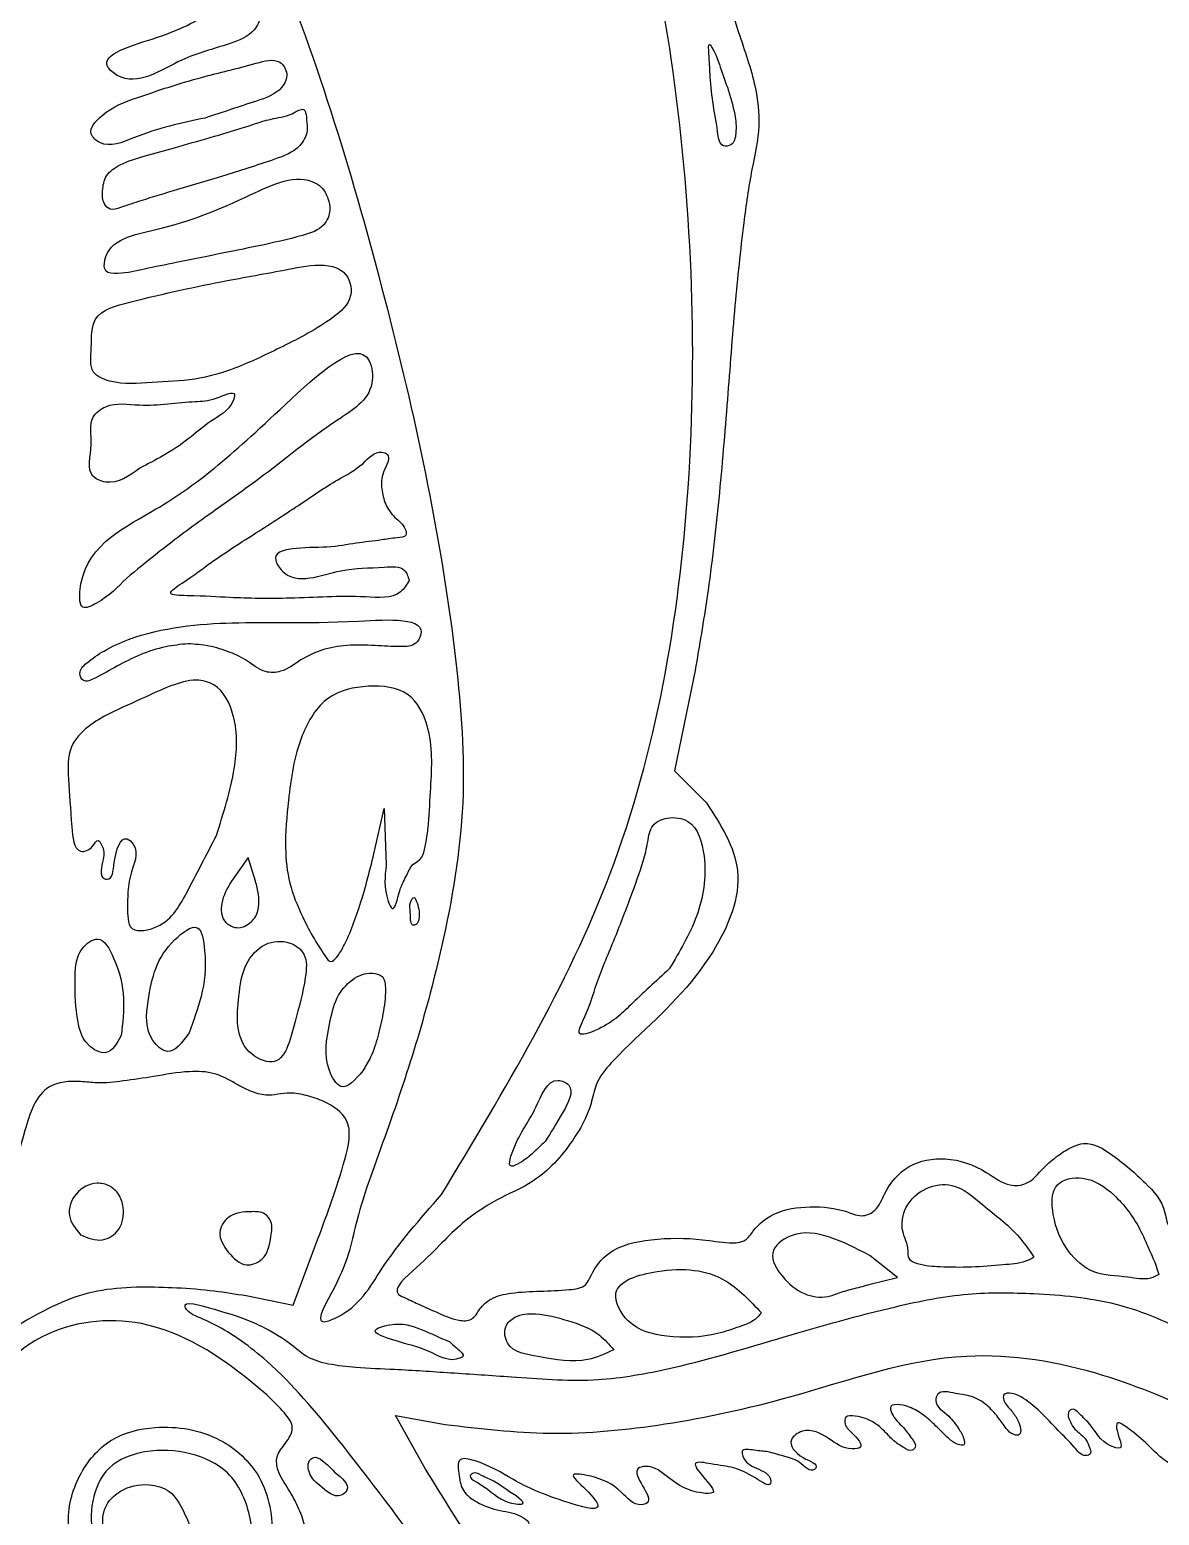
# Model space of a CAD drawing. Extents: x 1 to 188, y -1 to 173.
# Drawn here: x 113.23 to 139.54, y 29.96 to 64.56 of the extents above; entities that cross this region are included whole.
import ezdxf

# ---------------------------------------------------------------- set-up
doc = ezdxf.new("R2010")
doc.units = 0
doc.layers.get('0').update_dxf_attribs({"linetype": 'CONTINUOUS'})

msp = doc.modelspace()

# ---------------------------------------------------------------- linework, layer by layer
at = {"color": 7}
for p, q in [((129.480712, 63.222677), (129.480712, 63.222677)), ((117.313477, 62.507998), (117.313477, 62.507998)), ((117.72247, 61.15199), (117.72247, 61.15199)), ((118.56448, 59.529387), (118.56448, 59.529387)), ((119.122619, 57.188044), (119.122619, 57.188044)), ((115.794848, 54.352304), (115.794848, 54.352304)), ((115.481317, 51.786078), (115.481317, 51.786078)), ((122.070209, 51.733072), (122.070209, 51.733072)), ((116.918084, 50.263735), (116.918084, 50.263735)), ((128.730539, 49.643602), (128.248045, 47.302687)), ((128.248045, 47.302687), (128.995625, 46.555099)), ((121.247011, 45.369932), (121.487888, 46.428266)), ((121.487888, 46.428266), (121.535354, 45.105349)), ((117.577267, 45.798399), (117.577161, 45.798399)), ((118.315772, 45.283633), (117.928686, 44.731006)), ((118.490264, 44.733837), (118.315772, 45.283633)), ((122.250946, 44.228917), (122.250946, 44.228917)), ((118.499789, 43.917092), (118.499789, 43.917092)), ((120.712315, 43.583995), (120.712315, 43.583995)), ((128.127474, 42.689597), (128.127474, 42.689597)), ((116.939383, 41.202745), (116.939383, 41.202745)), ((119.410459, 41.467328), (119.410459, 41.467328)), ((115.360693, 41.138591), (115.360693, 41.138591)), ((120.99227, 40.31924), (120.99227, 40.31924)), ((125.23489, 38.672947), (125.23489, 38.672947)), ((122.821494, 37.432432), (122.821494, 37.432432)), ((114.413406, 36.496429), (114.413406, 36.496429)), ((119.364607, 34.860812), (119.942139, 36.404367)), ((117.853809, 36.089114), (117.853809, 36.089114)), ((133.446102, 35.505125), (132.809647, 36.005757)), ((136.622293, 35.973012), (136.622293, 35.973012)), ((132.809806, 35.345428), (133.446102, 35.505125)), ((132.809806, 35.345428), (132.809806, 35.345428)), ((139.532709, 35.571372), (139.532709, 35.571372)), ((115.822391, 35.28817), (115.822391, 35.28817)), ((118.269999, 35.08058), (119.364607, 34.860812)), ((130.272293, 34.680393), (130.272293, 34.680393)), ((123.011808, 34.001263), (123.011808, 34.001263)), ((126.832709, 33.818087), (126.832709, 33.818087)), ((122.448219, 31.04234), (121.752101, 32.287856)), ((121.752101, 32.287856), (122.903329, 32.082012)), ((120.332029, 30.970442), (120.332029, 30.970442)), ((123.922293, 30.553263), (123.922293, 30.553263))]:
    msp.add_line(p, q, dxfattribs=at)
for points, knots in [([(122.821494, 37.432432), (124.28745, 39.860705), (127.344995, 44.925356), (128.930326, 54.178905), (128.592157, 61.849265), (127.545836, 67.566798), (126.539251, 71.240005), (125.165729, 75.008442), (123.389235, 79.105729), (121.376877, 82.51766), (120.376761, 85.675309), (118.29586, 86.477845), (116.463473, 85.844375), (115.066139, 85.028749), (114.134035, 83.889), (114.273699, 82.10065), (114.296237, 80.671807), (114.31207, 79.667978)], [0, 0, 0, 0, 8.446146, 17.616133, 27.616701, 31.378241, 35.034749, 39.023409, 43.423571, 48.326727, 51.189911, 52.602432, 54.486465, 56.756803, 57.446214, 58.746097, 61.816247, 61.816247, 61.816247, 61.816247]), ([(133.882426, 80.597362), (134.314519, 79.159693), (135.176452, 76.291848), (138.187266, 73.008502), (141.143793, 71.222406), (143.753088, 70.976724), (145.970014, 70.900852), (149.353936, 70.883528), (152.929756, 70.904767), (156.29775, 70.579721), (159.640417, 69.184092), (163.101399, 66.19633), (165.377918, 61.022215), (165.187044, 55.928198), (163.597507, 51.966957), (161.190658, 49.402946), (157.994203, 48.556058), (154.991692, 49.322733), (153.058193, 51.867246), (154.236737, 54.582677), (156.321636, 55.824203), (158.792616, 55.56017), (159.174334, 53.922148), (159.004837, 52.990872), (158.566139, 52.755911), (158.048272, 52.808381), (157.469657, 52.701228), (157.052106, 53.16707), (157.13592, 53.767854), (157.1723, 54.3295), (156.890604, 54.792051), (156.206771, 54.777083), (155.372215, 54.408462), (154.634943, 53.499367), (154.281581, 52.538458), (154.419791, 51.751016), (154.746292, 51.169743), (155.272218, 50.60587), (155.843503, 50.022699), (156.702137, 49.716557), (157.842797, 49.73567), (159.208422, 49.79213), (160.625725, 50.366389), (161.85024, 51.453465), (162.742064, 53.136413), (162.743449, 55.270386), (162.133512, 56.901187), (161.185611, 57.933499), (160.364459, 58.706736), (159.140451, 59.719583), (157.856493, 60.862669), (156.733892, 62.223473), (156.553366, 63.327671), (156.34664, 64.042491), (155.902878, 64.38858), (155.327323, 64.683049), (154.698384, 65.02837), (154.199712, 65.474921), (153.803504, 65.950113), (153.735157, 66.46879), (153.265989, 66.623486), (152.907938, 65.834534), (152.104943, 65.253604), (150.696821, 65.004364), (149.977515, 65.508603), (149.594575, 65.777047)], [0, 0, 0, 0, 4.446684, 8.870192, 13.0839, 14.381167, 16.686394, 19.748942, 24.522935, 27.439065, 29.802981, 35.291187, 40.697288, 46.206378, 50.104264, 53.326015, 56.356737, 59.572185, 62.167474, 64.752686, 67.314615, 69.19164, 71.117971, 71.528716, 71.881482, 72.472507, 73.111356, 73.473779, 74.157978, 74.815717, 75.1568, 75.626124, 76.651437, 77.87267, 79.031734, 79.588678, 80.217008, 81.001867, 81.905338, 82.623798, 83.661116, 85.306417, 86.69813, 88.149259, 90.148342, 92.20008, 94.384975, 95.172357, 96.386758, 97.770588, 99.928145, 101.587657, 102.877291, 103.25439, 103.770065, 104.485481, 105.218839, 105.906094, 106.481764, 107.065495, 107.281449, 107.749686, 109.162496, 110.348743, 111.699234, 111.699234, 111.699234, 111.699234]), ([(115.788922, 73.032191), (116.916545, 70.770179), (119.31241, 65.964071), (121.658877, 58.12761), (123.065632, 51.542688), (123.451504, 46.522965), (122.812381, 42.803151), (121.868193, 39.698823), (120.798242, 36.904625), (120.652391, 35.750461), (119.79147, 34.339884), (120.874296, 34.742474), (121.479043, 35.911711), (122.323029, 36.867774), (122.821494, 37.432432)], [0, 0, 0, 0, 7.570273, 16.084592, 24.448876, 27.740268, 31.126259, 35.615423, 37.781922, 39.459849, 40.285944, 40.615398, 42.158873, 44.385568, 44.385568, 44.385568, 44.385568]), ([(129.190676, 69.106523), (129.495771, 69.547581), (130.04142, 70.336392), (131.178845, 71.139825), (132.619812, 71.422579), (134.268055, 70.774635), (135.288715, 69.012236), (135.246751, 67.237257), (134.694926, 65.923027), (133.872726, 65.15475), (132.708537, 64.814474), (131.32618, 64.872844), (130.357642, 66.083446), (130.569675, 67.205095), (131.02597, 67.761151), (131.344121, 67.93764), (131.810254, 68.036189), (132.346334, 67.860427), (132.824843, 67.492039), (132.877456, 66.910512), (132.461308, 66.660217), (132.047839, 66.665226), (131.818391, 66.903577), (131.878893, 67.178584), (131.691526, 67.142255), (131.619452, 66.951141), (131.505871, 66.712998), (131.485868, 66.413961), (131.505304, 65.992641), (131.990764, 65.517971), (132.853256, 65.692851), (133.917453, 66.370134), (134.498223, 68.103398), (133.43827, 69.95036), (131.551062, 70.081897), (130.487876, 69.085779), (129.786674, 68.125202), (129.263285, 67.184977), (129.270478, 66.28532), (129.443159, 65.461429), (129.757436, 64.417323), (130.136824, 63.380618), (130.269507, 62.283664), (130.019957, 61.237325), (129.826339, 59.844365), (129.639234, 58.056461), (129.481261, 55.909089), (129.292669, 53.647676), (129.054593, 51.541045), (128.828507, 50.217234), (128.730539, 49.643602)], [0, 0, 0, 0, 1.599899, 2.861351, 4.07054, 5.871927, 7.765744, 9.810762, 10.975219, 11.966622, 13.063369, 14.569079, 15.795754, 17.22266, 17.563726, 17.933299, 18.290297, 18.963989, 19.556331, 20.014713, 20.44109, 20.838914, 21.176745, 21.337529, 21.412054, 21.635525, 21.903533, 22.214432, 22.51754, 23.151886, 23.932566, 24.936657, 26.888988, 28.718144, 30.542157, 31.633354, 32.945592, 34.158919, 34.73423, 35.60217, 36.680983, 38.002888, 38.910404, 39.94289, 41.20014, 43.135428, 45.331782, 47.660347, 49.943131, 51.688691, 51.688691, 51.688691, 51.688691]), ([(118.627927, 64.900784), (118.573907, 65.036837), (118.41456, 65.438161), (117.258794, 64.880005), (116.628801, 64.452053), (114.693464, 63.961157), (115.64534, 63.158588), (116.684353, 63.924869), (117.697057, 64.155957), (118.453011, 64.444771), (118.581416, 64.779528), (118.627927, 64.900784)], [0, 0, 0, 0, 0.389875, 1.150036, 2.806886, 4.13148, 4.421728, 5.97039, 7.136509, 7.801891, 8.179785, 8.179785, 8.179785, 8.179785]), ([(129.480712, 63.222677), (129.414774, 63.40611), (129.303021, 63.716997), (129.212388, 64.001523), (129.029547, 64.305572), (129.062681, 63.840925), (129.075343, 63.518825), (129.133815, 62.83561), (129.240189, 62.358649), (129.293139, 61.827582), (129.631014, 61.866222), (129.701053, 62.215043), (129.655688, 62.657772), (129.546143, 63.011436), (129.480712, 63.222677)], [0, 0, 0, 0, 0.560428, 0.949827, 1.08846, 1.297353, 1.779913, 2.43368, 3.132869, 3.489065, 3.659894, 3.952262, 4.393667, 5.04836, 5.04836, 5.04836, 5.04836]), ([(117.313477, 62.507998), (117.706447, 62.637833), (118.307891, 62.836546), (119.062665, 63.083925), (119.278743, 63.52893), (119.021633, 63.93827), (118.206833, 63.684746), (117.171821, 63.466793), (115.904319, 63.044576), (115.036932, 62.738972), (114.537022, 62.187728), (115.013613, 61.767489), (115.975029, 62.220349), (116.769551, 62.391101), (117.313477, 62.507998)], [0, 0, 0, 0, 1.259433, 1.927577, 2.267441, 2.579478, 3.129352, 4.443664, 6.021672, 6.941077, 7.430376, 7.713786, 8.509575, 10.236854, 10.236854, 10.236854, 10.236854]), ([(117.72247, 61.15199), (118.115204, 61.276583), (118.724423, 61.469856), (119.486578, 61.741893), (119.717419, 62.162701), (119.67721, 62.43641), (119.673823, 62.595146), (119.606109, 62.760564), (119.28311, 62.54701), (118.864051, 62.511765), (118.186567, 62.26785), (117.42398, 62.054021), (116.651364, 61.825747), (115.944031, 61.632282), (115.393475, 61.476328), (114.981512, 61.197939), (114.917973, 60.829585), (114.919349, 60.539474), (115.110998, 60.337112), (115.437392, 60.45839), (115.934263, 60.617465), (116.741125, 60.864149), (117.374392, 61.049894), (117.72247, 61.15199)], [0, 0, 0, 0, 1.251017, 1.940608, 2.325062, 2.570837, 2.746876, 2.82035, 3.042259, 3.562001, 4.267155, 5.104276, 5.970008, 6.676985, 7.299543, 7.704712, 8.065227, 8.366466, 8.550406, 8.791404, 9.29537, 10.190211, 11.282379, 11.282379, 11.282379, 11.282379]), ([(118.56448, 59.529387), (118.899094, 59.603015), (119.412632, 59.716014), (120.087066, 59.925408), (120.249294, 60.335937), (120.183624, 60.630173), (120.078052, 60.860517), (119.52326, 61.275339), (118.003877, 60.52586), (116.659845, 59.964864), (114.97938, 59.676983), (114.951562, 58.88925), (115.432556, 58.878036), (115.925913, 58.999275), (116.7173, 59.153483), (117.596886, 59.334854), (118.240291, 59.46421), (118.56448, 59.529387)], [0, 0, 0, 0, 1.04879, 1.6096, 1.970989, 2.244789, 2.500295, 2.714019, 4.241461, 6.60317, 7.989265, 8.236093, 8.517001, 9.153369, 9.902347, 10.877668, 11.868181, 11.868181, 11.868181, 11.868181]), ([(119.122619, 57.188044), (119.514952, 57.384278), (120.09866, 57.676231), (120.819156, 58.293139), (120.635831, 58.940563), (120.033007, 59.137813), (119.117479, 58.955095), (117.549743, 58.676901), (116.132125, 58.374067), (114.635503, 57.980327), (114.689312, 57.197997), (114.594808, 56.571046), (115.290886, 56.272098), (116.075589, 56.367813), (117.07723, 56.380517), (118.105983, 56.686684), (118.762124, 57.010264), (119.122619, 57.188044)], [0, 0, 0, 0, 1.346737, 2.003651, 2.577999, 2.951757, 3.795385, 5.344402, 7.663148, 8.558529, 9.237035, 9.800318, 10.226672, 11.218115, 12.213741, 13.202202, 14.407476, 14.407476, 14.407476, 14.407476]), ([(115.481317, 51.786078), (115.720636, 51.982317), (116.3171, 52.471412), (117.344737, 53.238375), (118.791388, 54.23477), (120.003776, 55.257503), (121.292137, 56.028911), (121.090436, 57.610783), (118.204316, 54.913049), (116.758619, 53.606682), (114.349673, 52.440335), (114.395543, 51.007879), (115.029494, 51.314967), (115.289761, 51.586345), (115.481317, 51.786078)], [0, 0, 0, 0, 0.928005, 2.3129, 3.855843, 6.141092, 7.314863, 7.844223, 10.044837, 14.066755, 16.546526, 16.910195, 17.236145, 18.144851, 18.144851, 18.144851, 18.144851]), ([(115.794848, 54.352304), (115.97537, 54.446321), (116.365283, 54.64939), (116.921959, 55.00517), (117.435039, 55.478799), (117.900002, 55.691381), (118.05983, 56.202768), (117.488292, 55.914427), (117.061255, 55.913858), (116.4305, 55.841398), (115.751329, 55.795863), (115.117643, 55.914042), (114.57095, 55.497205), (114.740466, 54.881724), (114.509345, 54.206095), (115.192639, 53.915416), (115.541347, 54.168395), (115.794848, 54.352304)], [0, 0, 0, 0, 0.610575, 1.318794, 1.976056, 2.689075, 2.837041, 3.27203, 3.765714, 4.4099, 5.06736, 5.852368, 6.23537, 6.882749, 7.609268, 7.933323, 8.796171, 8.796171, 8.796171, 8.796171]), ([(122.070209, 51.733072), (122.041887, 51.828133), (121.964347, 52.088396), (121.251895, 52.01822), (120.431306, 52.051257), (119.332874, 51.559004), (118.710823, 52.552592), (120.090331, 52.456127), (120.778882, 52.607249), (121.367918, 52.667153), (121.707209, 52.729059), (122.027371, 52.741688), (121.964092, 53.032506), (121.718762, 53.191002), (121.498825, 53.500422), (121.416646, 53.882332), (121.419564, 54.249986), (121.682731, 54.642596), (121.288779, 54.793637), (120.953997, 54.366058), (120.288946, 54.041655), (119.440805, 53.442632), (118.4738, 52.832457), (117.500599, 52.201371), (117.006233, 51.819448), (116.343115, 51.387831), (117.24037, 51.38223), (117.9496, 51.324978), (119.459288, 51.301599), (120.667798, 51.404077), (121.794275, 51.295749), (122.009161, 51.636317), (122.070209, 51.733072)], [0, 0, 0, 0, 0.271993, 0.744672, 1.752898, 3.121186, 3.42199, 4.652264, 5.342989, 5.93532, 6.301024, 6.514586, 6.657874, 7.019996, 7.394169, 7.761491, 8.154262, 8.576332, 8.714623, 9.224479, 9.92422, 11.020747, 12.276676, 13.436386, 14.281213, 14.630637, 15.01607, 16.01506, 17.414508, 19.171735, 19.999865, 20.3285, 20.3285, 20.3285, 20.3285]), ([(116.918084, 50.263735), (117.079996, 50.250899), (117.414255, 50.224402), (117.883114, 50.082065), (118.318974, 49.87004), (118.660368, 49.576002), (119.154926, 49.596869), (119.534536, 49.904673), (120.04337, 50.140219), (120.634635, 50.250712), (121.261011, 50.220828), (121.777482, 50.193613), (122.21203, 50.199108), (122.588325, 50.900482), (119.841649, 50.695235), (118.280319, 50.820273), (116.074859, 50.632843), (114.986445, 50.125457), (114.612288, 49.875422), (114.345978, 49.620653), (114.481881, 49.331786), (114.87538, 49.520343), (115.250135, 49.741801), (115.803823, 50.020864), (116.359846, 50.204556), (116.743037, 50.245178), (116.918084, 50.263735)], [0, 0, 0, 0, 0.486331, 1.004007, 1.455846, 1.944296, 2.293915, 2.835878, 3.372026, 3.965815, 4.623247, 5.226807, 5.582648, 5.795339, 7.276035, 10.230672, 12.669388, 13.299576, 13.795858, 14.081015, 14.261353, 14.538452, 15.115458, 15.719239, 16.345059, 16.871363, 16.871363, 16.871363, 16.871363]), ([(117.577161, 45.798399), (117.742012, 46.314356), (118.031453, 47.220257), (118.093534, 48.455959), (117.690844, 49.302064), (117.043633, 49.463397), (116.383066, 49.246589), (115.563728, 48.843489), (114.707977, 48.492989), (114.093828, 47.856119), (114.139332, 46.950894), (114.186073, 46.280737), (114.261584, 45.337049), (114.683772, 45.471036), (114.809697, 45.746042), (114.962344, 45.493582), (114.964995, 45.242914), (114.822279, 44.825502), (115.163966, 44.741165), (115.178032, 45.254261), (115.361437, 45.864078), (115.827803, 45.452202), (115.541995, 44.928364), (115.509177, 44.383313), (115.503041, 43.998622), (115.54838, 43.524956), (116.432652, 43.633814), (116.950948, 44.575865), (117.348342, 45.351552), (117.577267, 45.798399)], [0, 0, 0, 0, 1.6165, 2.838202, 3.693642, 4.109971, 4.718258, 5.727776, 6.867913, 7.481269, 8.230316, 9.350877, 9.948414, 10.253511, 10.440595, 10.56845, 10.912851, 11.355265, 11.42509, 11.852667, 12.473886, 12.661107, 13.401929, 13.90225, 14.330136, 14.604498, 15.145422, 16.25868, 17.77144, 17.77144, 17.77144, 17.77144]), ([(121.535354, 45.105349), (121.50155, 44.845561), (121.460271, 44.528333), (121.717491, 43.936822), (121.838014, 44.572908), (121.996126, 44.830074), (122.122133, 45.128843), (122.35643, 45.236709), (122.467092, 45.59042), (122.528593, 46.14364), (122.579608, 47.113711), (122.645612, 48.158028), (122.10572, 49.222948), (121.097391, 49.326927), (120.082798, 49.098051), (119.431194, 47.982916), (119.261843, 46.761612), (119.157506, 45.604014), (119.250065, 44.673171), (119.53942, 43.983581), (119.835317, 43.404726), (120.036572, 43.101814), (120.234849, 42.796822), (120.425383, 43.006561), (120.557942, 43.237126), (120.65645, 43.45847), (120.712315, 43.583995)], [0, 0, 0, 0, 0.843997, 1.030608, 1.480716, 1.88117, 2.1917, 2.361615, 2.615789, 3.225179, 4.071642, 5.510508, 6.35936, 7.305498, 8.276864, 9.336079, 10.884815, 11.993323, 12.817521, 13.650923, 14.246293, 14.693392, 14.903838, 15.062064, 15.370415, 15.774362, 15.774362, 15.774362, 15.774362]), ([(128.995625, 46.555099), (129.325626, 46.042866), (130.029793, 44.949844), (129.116608, 42.735514), (127.802264, 41.496715), (126.803467, 40.555892), (126.405993, 40.060028), (126.289587, 39.377267), (125.839705, 38.570051), (125.091187, 37.73455), (124.090962, 37.337545), (123.105607, 36.658901), (122.620328, 36.030492), (121.591405, 35.184865), (122.050571, 34.997711), (122.326857, 34.856819), (122.748232, 34.681804), (123.120223, 34.49872), (123.553657, 34.481448), (123.709945, 34.797898), (123.99981, 35.05436), (124.509982, 35.165651), (125.128663, 35.181802), (125.68658, 35.205231), (126.182826, 35.261703), (126.353329, 35.689355), (126.761707, 36.217523), (127.766055, 36.428042), (128.724423, 36.426081), (129.426473, 36.302606), (129.90394, 36.313105), (130.139897, 36.697264), (130.60977, 37.071912), (131.421357, 37.183346), (132.11935, 37.110546), (132.62132, 36.889063), (132.988402, 37.07698), (133.173561, 37.588334), (133.659992, 38.175681), (134.618125, 38.342928), (135.423061, 38.057511), (135.959667, 37.623805), (136.522372, 37.656118), (136.811245, 38.047476), (137.167429, 38.338459), (137.473672, 38.539675), (137.931471, 38.699513), (138.563976, 38.297001), (139.181824, 37.752879), (139.688639, 37.21861), (139.717776, 36.639028), (140.120251, 36.616658), (140.355756, 36.955633), (140.684756, 37.259804), (141.179535, 37.269587), (141.590239, 36.998653), (142.040112, 36.667644), (142.412784, 36.248287), (142.728992, 35.76727), (142.923351, 35.28771), (143.373488, 35.004493), (143.948871, 35.162724), (144.663579, 35.083324), (145.378649, 34.656188), (145.586582, 34.108383), (145.659694, 33.736788), (145.855485, 33.613628), (146.240398, 33.600326), (146.746959, 33.685763), (147.397409, 33.428821), (147.855687, 32.978031), (148.254702, 32.54955), (148.75382, 32.383635), (149.175343, 32.583655), (149.610077, 32.763066), (150.140203, 32.639976), (150.834535, 32.114363), (152.00108, 31.488218), (153.498561, 32.545256), (153.480271, 33.825082), (153.640692, 34.856078), (153.105845, 35.276623), (152.204849, 35.102812), (151.060778, 35.353406), (149.924309, 35.973417), (149.411056, 36.849805), (149.347713, 37.450264), (149.107366, 37.770725), (148.281107, 37.470145), (147.125227, 37.18295), (145.351801, 37.685719), (144.40236, 39.002043), (143.816727, 40.323244), (143.119774, 41.233756), (142.450065, 41.894601), (141.70359, 41.803003), (141.462037, 42.529965), (141.780436, 43.143006), (142.119082, 43.783079), (142.03728, 44.577978), (141.526934, 45.47615), (141.127167, 46.723466), (141.185964, 48.214824), (141.658395, 49.033571), (141.896841, 49.44681)], [0, 0, 0, 0, 1.732732, 3.697368, 6.436864, 7.213057, 7.833046, 8.285602, 9.255135, 10.576355, 11.532928, 12.487532, 13.962131, 14.723243, 14.909384, 15.262397, 15.706229, 16.248337, 16.543128, 16.856203, 17.202139, 17.689533, 18.373424, 19.046091, 19.447868, 19.689112, 20.349325, 21.3893, 22.581642, 23.214125, 23.592473, 23.869464, 24.489687, 25.353257, 26.225858, 26.613371, 26.903431, 27.340118, 28.200644, 29.059441, 30.067074, 30.696258, 31.054569, 31.616298, 32.055198, 32.444981, 32.715652, 33.45562, 34.440998, 35.274882, 35.652798, 35.838778, 36.308752, 36.792406, 37.133412, 37.699979, 38.223727, 38.816847, 39.366331, 39.951442, 40.335931, 40.832026, 41.649206, 42.464541, 43.16483, 43.356794, 43.560108, 43.794928, 44.504234, 45.06844, 45.811077, 46.419573, 46.811303, 47.283688, 47.761944, 48.195417, 48.82941, 50.412968, 51.678574, 53.485038, 54.142689, 54.526446, 55.312897, 56.736801, 57.999109, 59.095634, 59.582696, 59.848342, 60.122165, 61.936389, 63.596734, 65.209773, 66.626322, 67.927302, 68.673173, 69.314092, 69.795953, 70.598518, 71.336272, 71.920384, 72.896779, 74.416463, 75.803332, 77.216638, 77.216638, 77.216638, 77.216638]), ([(128.127474, 42.689597), (128.36557, 43.090923), (128.846375, 43.90135), (129.046749, 45.100119), (128.75062, 46.161319), (128.113269, 46.249051), (127.683375, 46.065222), (127.631939, 45.617635), (127.488736, 45.070876), (127.206909, 44.297695), (126.848429, 43.363072), (126.426084, 42.383415), (126.268817, 41.775777), (125.905844, 41.07339), (126.728294, 41.356268), (127.242734, 41.879461), (127.814754, 42.403247), (128.127474, 42.689597)], [0, 0, 0, 0, 1.381733, 2.790234, 3.683837, 4.17157, 4.541003, 4.945295, 5.403231, 6.277071, 7.380401, 8.466244, 9.293688, 9.684866, 10.054249, 11.072774, 12.301135, 12.301135, 12.301135, 12.301135]), ([(120.712315, 43.583995), (120.774252, 43.75396), (120.912639, 44.133716), (121.088659, 44.73059), (121.194672, 45.158614), (121.247011, 45.369932)], [0, 0, 0, 0, 0.542608, 1.21236, 1.865464, 1.865464, 1.865464, 1.865464]), ([(117.928686, 44.731006), (117.832351, 44.567147), (117.667222, 44.286276), (117.69173, 43.780897), (118.029277, 43.617486), (118.25339, 43.683034), (118.392697, 43.7771), (118.463772, 43.870009), (118.499789, 43.917092)], [0, 0, 0, 0, 0.567696, 0.973088, 1.34489, 1.489723, 1.661992, 1.838984, 1.838984, 1.838984, 1.838984]), ([(118.499789, 43.917092), (118.523461, 43.986321), (118.578997, 44.148739), (118.563418, 44.431831), (118.515349, 44.63028), (118.490264, 44.733837)], [0, 0, 0, 0, 0.217994, 0.511437, 0.83168, 0.83168, 0.83168, 0.83168]), ([(122.250946, 44.228917), (122.229522, 44.293022), (122.196354, 44.392269), (122.071323, 44.246281), (122.097545, 44.061585), (122.09386, 43.885262), (122.118984, 43.692005), (122.265592, 43.718208), (122.298546, 43.867764), (122.310037, 44.038727), (122.271323, 44.163333), (122.250946, 44.228917)], [0, 0, 0, 0, 0.142859, 0.221171, 0.44828, 0.68209, 0.816456, 0.894866, 1.03696, 1.219302, 1.421914, 1.421914, 1.421914, 1.421914]), ([(116.939383, 41.202745), (117.044672, 41.488425), (117.277337, 42.119709), (117.354034, 42.85174), (117.213744, 43.866964), (116.477756, 43.30421), (116.135058, 42.739307), (115.961213, 41.900184), (115.901241, 41.148809), (116.517906, 40.603226), (116.778277, 40.973583), (116.939383, 41.202745)], [0, 0, 0, 0, 0.889924, 1.966521, 2.523666, 3.112683, 3.906333, 4.706021, 5.625912, 6.038628, 6.708465, 6.708465, 6.708465, 6.708465]), ([(115.360693, 41.138591), (115.392498, 41.431444), (115.460093, 42.053854), (115.291343, 42.766487), (114.891074, 43.54226), (114.323986, 43.116063), (114.267495, 42.427998), (114.301249, 41.669492), (114.443351, 40.947757), (115.072732, 40.615801), (115.258833, 40.953665), (115.360693, 41.138591)], [0, 0, 0, 0, 0.862303, 1.832682, 2.410168, 2.834302, 3.48176, 4.432254, 5.149008, 5.590939, 6.125308, 6.125308, 6.125308, 6.125308]), ([(119.410459, 41.467328), (119.501573, 41.796964), (119.639641, 42.296468), (119.71119, 43.031598), (119.252393, 43.369445), (118.65979, 43.323736), (118.190518, 42.776513), (118.074647, 41.891343), (117.994362, 40.861271), (119.12149, 40.3059), (119.296606, 41.009729), (119.410459, 41.467328)], [0, 0, 0, 0, 1.052926, 1.595518, 2.008603, 2.580126, 3.216522, 3.983924, 5.29693, 5.880524, 6.965096, 6.965096, 6.965096, 6.965096]), ([(120.99227, 40.31924), (121.054952, 40.423634), (121.204327, 40.672411), (121.346662, 41.122721), (121.466193, 41.65772), (121.530381, 42.10358), (121.498229, 42.53492), (121.1154, 42.634368), (120.703451, 42.458206), (120.3339, 42.007323), (120.184874, 41.251042), (120.040658, 40.56502), (120.501274, 39.749705), (120.812459, 40.110667), (120.99227, 40.31924)], [0, 0, 0, 0, 0.364152, 0.867793, 1.410733, 1.98802, 2.290814, 2.533195, 3.024362, 3.573199, 4.212769, 5.28834, 5.749639, 6.381021, 6.381021, 6.381021, 6.381021]), ([(119.942139, 36.404367), (120.16134, 36.989169), (120.48269, 37.846496), (120.795941, 39.156446), (120.161409, 39.593214), (119.694491, 39.740497), (119.326153, 39.820454), (119.010724, 39.76716), (118.699523, 39.730224), (118.356754, 39.835229), (117.979033, 40.043095), (117.529051, 40.29594), (116.858011, 40.316122), (116.15715, 40.186363), (115.443424, 40.080046), (114.869103, 40.014783), (114.303648, 40.090808), (113.453067, 40.027272), (112.973659, 38.513469), (112.651109, 37.099931), (112.253576, 35.448218), (112.261971, 34.717471), (111.882159, 33.873043), (112.315275, 34.037377), (112.673231, 34.235346), (113.315393, 34.601764), (114.047688, 34.993493), (114.928112, 35.247907), (115.518716, 35.274498), (115.822391, 35.28817)], [0, 0, 0, 0, 1.95013, 2.858915, 3.544957, 3.970487, 4.361425, 4.649468, 4.925079, 5.292763, 5.696181, 6.226849, 6.81225, 7.656401, 8.370121, 8.982854, 9.368103, 10.104806, 11.273696, 13.470492, 14.89418, 15.936947, 16.373125, 16.547095, 17.03963, 17.748514, 18.692235, 19.552085, 20.462119, 20.462119, 20.462119, 20.462119]), ([(125.23489, 38.672947), (125.36608, 38.879873), (125.601431, 39.251094), (125.97217, 39.938867), (125.315033, 40.228777), (124.981307, 39.250383), (124.641934, 38.922489), (124.311232, 37.991894), (124.71346, 38.202731), (124.945329, 38.38605), (125.132564, 38.571562), (125.23489, 38.672947)], [0, 0, 0, 0, 0.802171, 1.439075, 1.711775, 2.524427, 3.5587, 4.029281, 4.242149, 4.592544, 5.014815, 5.014815, 5.014815, 5.014815]), ([(139.532709, 35.571372), (139.513121, 35.635524), (139.453018, 35.832367), (139.289211, 36.182932), (139.04035, 36.783797), (138.557093, 37.419509), (137.874993, 37.899208), (137.01262, 37.752153), (137.043732, 36.845768), (137.335026, 36.140753), (137.998792, 35.527921), (138.715376, 35.553079), (139.24532, 35.42447), (139.469223, 35.53892), (139.532709, 35.571372)], [0, 0, 0, 0, 0.20106, 0.616923, 1.158607, 2.148918, 2.975329, 3.57947, 4.280437, 5.204446, 5.963318, 6.76824, 7.299011, 7.509066, 7.509066, 7.509066, 7.509066]), ([(114.413406, 36.496429), (114.296833, 36.638584), (114.06042, 36.926876), (114.263938, 37.509267), (114.715369, 37.740568), (115.098628, 37.6583), (115.328675, 37.441011), (115.44101, 37.075201), (115.384108, 36.608063), (114.901555, 36.292751), (114.584152, 36.425186), (114.413406, 36.496429)], [0, 0, 0, 0, 0.519528, 1.053612, 1.592016, 1.893574, 2.174583, 2.496628, 3.016982, 3.467403, 3.991805, 3.991805, 3.991805, 3.991805]), ([(136.622293, 35.973012), (136.500939, 36.150662), (136.17598, 36.626373), (135.487708, 37.120554), (134.827718, 37.731466), (134.075061, 37.626878), (133.600212, 37.199562), (133.509929, 36.679217), (133.641948, 36.355743), (133.7051, 36.148568), (133.676718, 35.904886), (134.021786, 35.769114), (134.492373, 35.744195), (135.171897, 35.728837), (135.826685, 35.79779), (136.333864, 35.822493), (136.556775, 35.938821), (136.622293, 35.973012)], [0, 0, 0, 0, 0.63984, 1.713359, 2.56472, 3.160348, 3.805473, 4.365845, 4.606391, 4.842676, 5.025693, 5.258527, 5.785348, 6.519901, 7.254803, 7.784016, 8.004307, 8.004307, 8.004307, 8.004307]), ([(117.853809, 36.089114), (117.749682, 36.240788), (117.563216, 36.512399), (117.867104, 37.005447), (118.311917, 37.040752), (118.700554, 37.034297), (118.897476, 36.771098), (118.836131, 36.384235), (118.754862, 35.926407), (118.210398, 35.707791), (117.983797, 35.950109), (117.853809, 36.089114)], [0, 0, 0, 0, 0.504796, 0.903963, 1.462991, 1.773493, 2.003794, 2.342644, 2.912923, 3.29674, 3.81315, 3.81315, 3.81315, 3.81315]), ([(132.809647, 36.005757), (132.502867, 36.169038), (131.927429, 36.475309), (131.054328, 36.628553), (130.379391, 36.091434), (130.769083, 35.472636), (131.209791, 35.095512), (131.739803, 35.007077), (132.111155, 35.162594), (132.444355, 35.248121), (132.686788, 35.312673), (132.809806, 35.345428)], [0, 0, 0, 0, 1.044609, 1.959407, 2.529381, 3.116173, 3.768272, 4.315337, 4.594842, 4.965561, 5.347459, 5.347459, 5.347459, 5.347459]), ([(130.272293, 34.680393), (130.006129, 34.963151), (129.359484, 35.650112), (128.12146, 35.775776), (126.63339, 35.350182), (127.182186, 34.304059), (128.139373, 34.085649), (129.056184, 34.106305), (129.720093, 34.342415), (130.097279, 34.46831), (130.228345, 34.627136), (130.272293, 34.680393)], [0, 0, 0, 0, 1.123546, 2.729656, 3.811896, 4.509653, 5.479517, 6.664989, 7.203001, 7.608426, 7.812948, 7.812948, 7.812948, 7.812948]), ([(115.822391, 35.28817), (116.099649, 35.282988), (116.671038, 35.272309), (117.489067, 35.205575), (118.024798, 35.119827), (118.269999, 35.08058)], [0, 0, 0, 0, 0.831855, 1.71434, 2.459133, 2.459133, 2.459133, 2.459133]), ([(143.442484, 18.00067), (144.807155, 18.67928), (147.668929, 20.102355), (150.875723, 23.93902), (152.540305, 27.376498), (153.219331, 29.677582), (153.438995, 30.587303), (153.566907, 31.08159), (153.552914, 31.592293), (153.08418, 31.280135), (152.780439, 30.868756), (152.230893, 30.234779), (151.236253, 29.993111), (149.79908, 30.03559), (147.829761, 30.159614), (145.46001, 31.085278), (143.042254, 32.544111), (140.758195, 34.017391), (138.58219, 34.978268), (136.750419, 35.142224), (135.025054, 35.167296), (133.073628, 34.774745), (130.749891, 34.112562), (128.434622, 33.405934), (126.294063, 33.03895), (124.610067, 33.184612), (123.071645, 33.280583), (121.863921, 33.365539), (120.912386, 33.398619), (120.228664, 33.472981), (119.706828, 33.612329), (119.260981, 34.01769), (118.492439, 34.464479), (117.940411, 34.644062), (116.715236, 35.004146), (116.94564, 34.665299), (117.192039, 34.567134), (117.857174, 34.265269), (119.037945, 33.395586), (120.673029, 31.447211), (122.314523, 29.237739), (123.875431, 27.122879), (125.054518, 25.621832), (126.756811, 23.585034), (129.24881, 21.304273), (132.595844, 19.024367), (135.651271, 17.546662), (138.484377, 17.227337), (140.963805, 17.352427), (142.62746, 17.787519), (143.442484, 18.00067)], [0, 0, 0, 0, 4.529844, 9.499282, 14.662242, 15.823673, 16.783152, 17.335863, 17.608677, 17.857439, 18.564266, 19.420648, 20.183364, 21.549605, 23.738688, 26.054769, 29.089143, 32.205828, 34.217642, 36.137908, 37.67246, 39.382892, 42.077537, 44.926902, 46.645661, 48.547638, 49.96941, 51.2747, 52.18096, 52.818894, 53.349949, 53.749697, 54.625561, 55.791062, 56.471439, 56.577922, 56.860168, 57.269555, 58.764894, 61.203232, 64.868993, 67.03054, 69.086922, 70.594643, 74.991942, 79.152464, 82.752286, 85.006955, 87.632574, 90.15421, 90.15421, 90.15421, 90.15421]), ([(126.832709, 33.818087), (126.727522, 33.940739), (126.443775, 34.271597), (125.772322, 34.508731), (125.115194, 34.677732), (124.56891, 34.65108), (124.251925, 34.352166), (124.350422, 33.771049), (125.24111, 33.64412), (126.072059, 33.471119), (126.631924, 33.726499), (126.832709, 33.818087)], [0, 0, 0, 0, 0.479172, 1.292577, 2.054907, 2.539975, 2.853294, 3.239837, 4.011397, 5.166899, 5.813014, 5.813014, 5.813014, 5.813014]), ([(154.466613, 32.017891), (154.505558, 31.586752), (154.580648, 30.755478), (154.712915, 29.643832), (154.935722, 28.4185), (155.18315, 27.15611), (155.123723, 25.755703), (154.658194, 24.838092), (154.191958, 24.218877), (153.902218, 23.696538), (153.699219, 23.168132), (153.4706, 22.682801), (153.128385, 22.285069), (152.704848, 22.005444), (152.299835, 21.790909), (152.017418, 21.452129), (151.957339, 20.902687), (151.752864, 20.201805), (151.11738, 19.545172), (150.431788, 19.301843), (149.849964, 19.276506), (149.529328, 18.837382), (149.32038, 18.139194), (149.064595, 17.286965), (148.27167, 16.634738), (147.452766, 16.699488), (146.826343, 16.864062), (146.324321, 16.630352), (146.183713, 15.980378), (145.664125, 15.302134), (144.70099, 14.922017), (143.875981, 15.081382), (143.292242, 15.419875), (142.716259, 15.206975), (142.096128, 14.602544), (141.162943, 14.000779), (139.749978, 14.066082), (139.437844, 14.864326), (139.049395, 15.313604), (138.692965, 15.118075), (138.231883, 14.772738), (137.528635, 14.287722), (136.506498, 14.300851), (135.861567, 14.838204), (135.376519, 15.353539), (134.755628, 15.525666), (133.909842, 15.395209), (132.899212, 15.348089), (131.8234, 15.739375), (131.428071, 16.494929), (131.33338, 17.121005), (130.895118, 17.467694), (130.201451, 17.550084), (129.407486, 17.798501), (128.635298, 18.307924), (128.456864, 18.924786), (128.318437, 19.40905), (127.851739, 19.635766), (127.07232, 19.844324), (126.081877, 20.229836), (125.206003, 20.960609), (125.02017, 21.778194), (125.194905, 22.192174), (125.123377, 22.463785), (124.860754, 22.480193), (124.565544, 22.565122), (124.194533, 22.769413), (123.779522, 23.054742), (123.401468, 23.385199), (123.158877, 23.819547), (123.198479, 24.254002), (123.267077, 24.708288), (122.870896, 25.132462), (122.165052, 25.462005), (121.399196, 25.940893), (120.767913, 26.684607), (120.940422, 27.309511), (121.168189, 27.583556), (121.263227, 27.735135), (121.257786, 27.902839), (121.023528, 27.975722), (120.782282, 28.177487), (120.399708, 28.38382), (120.047944, 28.671896), (119.776818, 29.006811), (119.678055, 29.382727), (119.642997, 29.769108), (119.482455, 30.166813), (119.262792, 30.585437), (119.002799, 30.929504), (118.95138, 31.363882), (119.195999, 31.636636), (119.438973, 32.025893), (118.982182, 32.572539), (117.950863, 33.476537), (116.090541, 34.702854), (113.26615, 34.368791), (111.652262, 32.355516), (111.120181, 30.139894), (111.41414, 28.118471), (112.857209, 26.766295), (114.758883, 26.701028), (116.469126, 26.91053), (117.985332, 27.525019), (118.474723, 28.791439), (118.430229, 29.937255), (117.963209, 31.014364), (116.94745, 31.467487), (115.962365, 31.515593), (115.003658, 31.169479), (114.634065, 30.297128), (114.646338, 29.458441), (115.042751, 28.8659), (115.419923, 28.733827), (115.633108, 28.66738), (115.753496, 28.807744), (115.657447, 28.962487), (115.525701, 29.09958), (115.226712, 29.222086), (114.905999, 29.563158), (114.917881, 30.160065), (115.361879, 30.604189), (115.945438, 30.729438), (116.556027, 30.554366), (116.814699, 30.061468), (117.014294, 29.619375), (116.944676, 29.16331), (116.499926, 28.635837), (115.648877, 28.119326), (114.411932, 28.550037), (114.01374, 29.75309), (114.304687, 30.89729), (115.057772, 31.807161), (116.305273, 32.106379), (117.631218, 31.888982), (118.750473, 30.860424), (118.976674, 29.28246), (118.673412, 27.480966), (116.800206, 26.241392), (114.925448, 26.209692), (113.396237, 26.142949), (112.381518, 26.49732), (111.95256, 26.962119), (111.707028, 27.228165)], [0, 0, 0, 0, 1.298738, 2.504084, 3.356648, 5.033789, 6.365818, 7.462716, 8.056189, 8.694228, 9.244458, 9.755161, 10.296069, 10.792253, 11.269222, 11.670207, 12.047499, 12.897906, 13.82639, 14.651153, 15.057274, 15.479888, 16.148661, 17.282787, 18.074514, 19.003022, 19.615359, 19.983954, 20.510756, 21.481154, 22.458591, 23.438168, 23.930696, 24.374597, 25.139116, 26.546079, 27.643038, 28.775735, 28.96206, 29.254287, 29.780031, 30.830119, 31.677803, 32.638517, 33.254563, 33.774512, 34.488517, 35.802925, 36.80642, 37.700609, 38.219668, 38.644467, 39.257907, 40.283814, 41.158472, 41.856247, 42.169175, 42.612867, 43.290815, 44.645768, 45.755374, 46.589369, 46.908698, 47.100929, 47.306378, 47.606304, 48.050825, 48.554586, 49.121613, 49.550501, 49.97672, 50.413784, 50.849334, 51.57722, 52.766463, 53.592855, 54.238364, 54.490541, 54.673248, 54.763697, 54.945381, 55.299394, 55.749121, 56.224868, 56.664926, 57.010366, 57.372857, 57.825806, 58.282102, 58.791483, 59.110344, 59.485878, 59.86351, 60.336376, 61.333242, 64.219097, 66.564139, 69.153907, 71.377116, 73.324847, 74.979156, 76.83354, 78.765418, 80.269193, 81.374385, 82.577664, 83.689513, 84.666522, 85.72193, 86.638089, 87.494665, 88.359481, 89.108666, 89.400642, 89.589579, 89.702031, 89.856493, 90.058389, 90.286739, 90.807257, 91.358271, 91.888563, 92.568073, 93.067454, 93.667411, 94.146085, 94.504715, 94.977208, 96.179372, 97.241195, 98.41003, 99.604181, 100.685926, 101.762818, 103.294338, 104.553516, 106.020241, 107.902599, 109.690707, 112.200816, 113.458127, 114.256898, 115.326118, 115.326118, 115.326118, 115.326118]), ([(123.011808, 34.001263), (122.788209, 34.103844), (122.335907, 34.311346), (121.82072, 34.488028), (121.07078, 34.256807), (121.942959, 33.952009), (122.449151, 33.870977), (123.029356, 33.49548), (123.370567, 33.686772), (123.178074, 33.858061), (123.077101, 33.945027), (123.011808, 34.001263)], [0, 0, 0, 0, 0.722078, 1.460632, 1.832036, 2.292525, 3.183219, 3.92752, 4.005113, 4.166242, 4.461102, 4.461102, 4.461102, 4.461102]), ([(122.903329, 32.082012), (123.715759, 31.985607), (125.420458, 31.783321), (128.132789, 32.053053), (131.345185, 32.754963), (134.681769, 33.976059), (139.000356, 33.231744), (142.579758, 31.21924), (145.863361, 29.645884), (148.135168, 28.695094), (149.686726, 28.623379), (150.849693, 28.546504), (151.513529, 28.494702), (152.420979, 28.273519), (150.795929, 26.577845), (150.155145, 25.219384), (147.912221, 22.710337), (145.161139, 20.515799), (141.33309, 18.622185), (138.857084, 18.764637), (137.627471, 18.835381)], [0, 0, 0, 0, 2.448695, 5.138029, 8.115282, 12.345201, 15.542745, 20.878511, 24.583375, 26.520297, 28.171521, 29.220182, 29.971878, 30.270761, 31.700203, 34.116799, 36.180447, 41.228804, 44.916959, 48.555465, 48.555465, 48.555465, 48.555465]), ([(145.621751, 29.030684), (145.364615, 29.147067), (144.919532, 29.348519), (144.497233, 29.410149), (144.105358, 29.704689), (144.090403, 29.521403), (144.136673, 29.370408), (144.179532, 29.208825), (144.268408, 28.906937), (143.935512, 29.111974), (143.72871, 29.36125), (143.551303, 29.678468), (143.168187, 29.829933), (143.370652, 29.535544), (143.339103, 29.200498), (142.826149, 29.667352), (142.45741, 30.012038), (141.985155, 30.34822), (141.609609, 30.808548), (141.379327, 30.534194), (141.683195, 30.054605), (140.906516, 30.486135), (140.616878, 30.94138), (140.300541, 31.327872), (139.903813, 31.635919), (139.971761, 31.31889), (140.086959, 31.003479), (139.587938, 31.26334), (139.292798, 31.610556), (138.957687, 31.886682), (138.533898, 32.197601), (138.550319, 31.841016), (138.763885, 31.466374), (138.192046, 31.628437), (138.014362, 32.021624), (137.732057, 32.275692), (137.52436, 32.485576), (137.386633, 32.33198), (137.460241, 32.166419), (137.533674, 31.99672), (137.68027, 31.876788), (137.828663, 31.753438), (137.895333, 31.594131), (137.988203, 31.393457), (137.735396, 31.317578), (137.51489, 31.631936), (137.169203, 31.944873), (136.808507, 32.361901), (136.435283, 32.660779), (136.169996, 32.811875), (135.896171, 32.8172), (135.916934, 32.566196), (136.101952, 32.420806), (136.243372, 32.191501), (136.322221, 32.014821), (136.309251, 31.815092), (136.104272, 31.840742), (135.955129, 32.009501), (135.774851, 32.267348), (135.53438, 32.549583), (135.177327, 32.755715), (134.808754, 32.785592), (134.391745, 32.902405), (134.283246, 32.507853), (134.648873, 32.318067), (134.846536, 32.004661), (134.983479, 31.815565), (135.023554, 31.572875), (134.788457, 31.621349), (134.613685, 31.772874), (134.363505, 32.017868), (134.098519, 32.277061), (133.788527, 32.466921), (133.542706, 32.546107), (133.23991, 32.546929), (133.337827, 32.221429), (133.576405, 32.041519), (133.744563, 31.790068), (133.904937, 31.580223), (133.761474, 31.435613), (133.573615, 31.55263), (133.373547, 31.668324), (133.180952, 31.882874), (132.972424, 32.084751), (132.714816, 32.229347), (132.483392, 32.272216), (132.222077, 32.301995), (132.200035, 32.042813), (132.388641, 31.890741), (132.710116, 31.538217), (132.20272, 31.477641), (131.859121, 31.772183), (131.335076, 32.03645), (130.836939, 31.694664), (131.138919, 31.296828), (131.626718, 31.154317), (131.423019, 30.934445), (131.147229, 31.263218), (130.801069, 31.32988), (130.432596, 31.456112), (130.153701, 31.462608), (129.794015, 31.537554), (129.860518, 31.212407), (130.139689, 31.05355), (130.501922, 30.920788), (130.487269, 30.594101), (129.762664, 31.100374), (129.487752, 31.082648), (128.604563, 31.256167), (128.925595, 30.835206), (129.29539, 30.449968), (128.608864, 30.492997), (128.190327, 30.757226), (127.740803, 31.155549), (127.279957, 31.046201), (127.499523, 30.652255), (127.736345, 30.268354), (127.318769, 30.158448), (126.932389, 30.627678), (126.522914, 30.847442), (125.706863, 30.983139), (126.22519, 30.555189), (126.678053, 29.992707), (125.34449, 30.375188), (124.595385, 30.707949), (123.877105, 31.173693), (123.16486, 31.348918), (123.231619, 30.86099), (123.299778, 30.506402), (123.690177, 30.219247), (124.187664, 30.04937), (124.597585, 30.024926), (124.946674, 29.739368), (124.560064, 29.61225), (124.293235, 29.610573), (124.247339, 29.315139), (124.59518, 29.289501), (124.871919, 29.165287), (125.259584, 29.110161), (125.502592, 29.048636), (125.943472, 29.088021), (125.689296, 28.86112), (125.517482, 28.852291), (125.377369, 28.845092)], [0, 0, 0, 0, 0.800833, 1.386186, 1.62949, 1.692927, 1.861863, 2.104022, 2.298869, 2.459428, 2.919171, 3.439877, 3.565916, 3.859271, 4.038183, 4.391358, 5.192141, 5.906454, 6.309186, 6.422036, 6.847643, 7.192092, 8.143231, 8.73161, 8.949368, 9.15723, 9.425011, 9.65153, 10.345987, 10.95339, 11.215073, 11.383298, 11.795613, 12.020567, 12.706076, 13.065329, 13.27295, 13.378812, 13.562726, 13.757689, 13.939899, 14.121924, 14.31656, 14.500298, 14.614143, 14.946274, 15.485396, 16.087268, 16.583223, 16.88156, 17.070421, 17.192148, 17.499589, 17.767879, 17.977805, 18.112954, 18.23684, 18.467111, 18.791307, 19.17769, 19.579724, 19.959759, 20.382254, 20.528972, 21.006857, 21.369625, 21.638668, 21.778044, 21.910647, 22.173211, 22.53343, 22.932551, 23.300905, 23.576415, 23.790963, 23.951211, 24.376435, 24.711944, 24.91591, 25.018085, 25.208755, 25.467971, 25.753116, 26.050595, 26.347925, 26.598932, 26.821616, 26.942689, 27.243887, 27.619365, 27.813431, 28.417635, 29.047602, 29.368925, 29.869357, 30.249092, 30.289236, 30.688278, 31.069928, 31.457745, 31.773401, 32.053546, 32.17123, 32.590586, 33.031552, 33.093237, 33.45908, 34.556276, 34.910798, 35.266582, 35.700182, 35.955606, 36.798946, 37.412472, 37.580822, 37.995617, 38.410049, 38.546293, 39.098843, 39.935792, 40.304994, 40.757854, 41.241782, 41.937499, 43.340201, 44.33686, 44.661425, 45.035184, 45.404278, 45.804823, 46.382984, 46.952954, 47.131272, 47.41706, 47.761882, 47.863165, 48.176509, 48.503387, 48.884193, 49.239204, 49.508989, 49.607183, 50.041184, 50.041184, 50.041184, 50.041184]), ([(120.332029, 30.970442), (120.246875, 31.059308), (120.113726, 31.198261), (119.858191, 31.364664), (119.697607, 31.199177), (119.71764, 31.001677), (119.80958, 30.801123), (120.062383, 30.60533), (120.372636, 30.304691), (120.742983, 30.63758), (120.506955, 30.828756), (120.332029, 30.970442)], [0, 0, 0, 0, 0.387469, 0.605853, 0.764166, 0.954613, 1.171349, 1.403011, 1.94854, 2.125757, 2.633108, 2.633108, 2.633108, 2.633108]), ([(137.627471, 18.835381), (136.448817, 19.058125), (134.051511, 19.511174), (130.707187, 21.341543), (127.997423, 23.614376), (125.812535, 26.168634), (124.003921, 28.524603), (122.944388, 30.239344), (122.448219, 31.04234)], [0, 0, 0, 0, 3.579332, 7.280134, 11.277788, 14.134597, 17.347965, 20.178057, 20.178057, 20.178057, 20.178057]), ([(123.922293, 30.553263), (123.838117, 30.61285), (123.707191, 30.70553), (123.441702, 30.846827), (123.579654, 30.993218), (123.789895, 30.862197), (124.064179, 30.758983), (124.311668, 30.564355), (124.890186, 30.214905), (124.315285, 30.22784), (124.099681, 30.406374), (123.922293, 30.553263)], [0, 0, 0, 0, 0.351667, 0.546982, 0.62277, 0.839764, 1.155779, 1.510807, 2.009911, 2.163237, 2.874963, 2.874963, 2.874963, 2.874963])]:
    msp.add_open_spline(points, degree=3, knots=knots, dxfattribs=at)

doc.saveas('drawing.dxf')
